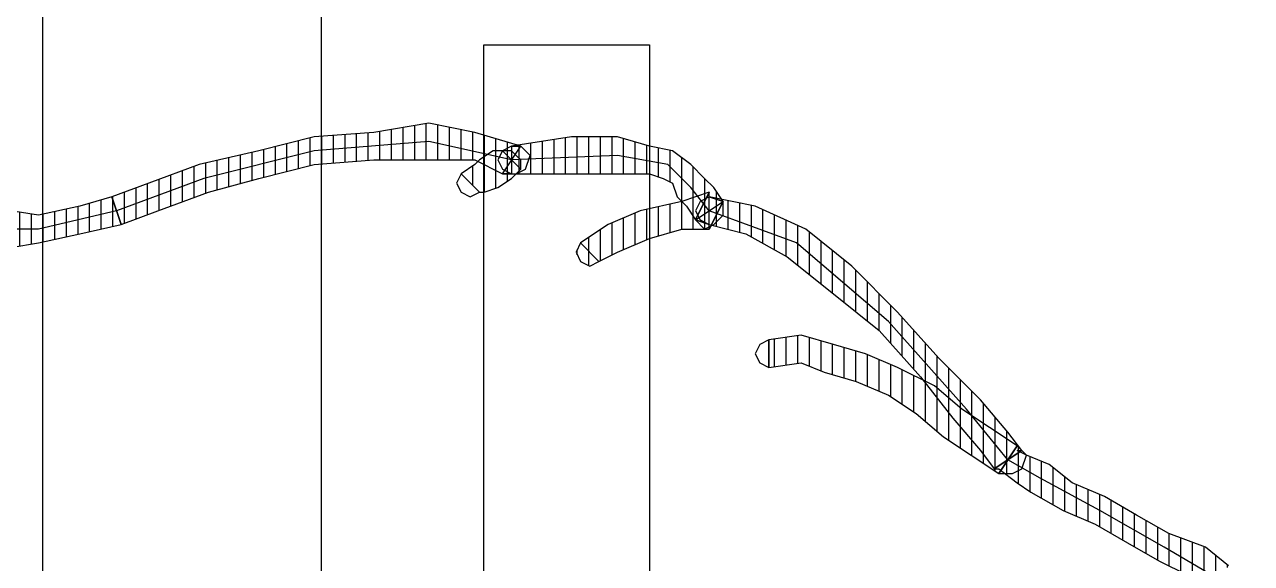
# Model space of a CAD drawing. Header units: millimetres. Extents: x 11489 to 12006, y 36725 to 37730.
# Drawn here: x 11709.4 to 11722.61, y 36963.07 to 36968.87 of the extents above; entities that cross this region are included whole.
import ezdxf

# ---------------------------------------------------------------- set-up
doc = ezdxf.new("R2010")
doc.units = ezdxf.units.MM
doc.layers.add('OC-Mutfak_Ekipman', color=252, linetype='Continuous')
pattern_1 = [(360, (-19413.11011, 29189.02214), (1e-16, 0.125), [25])]

# ---------------------------------------------------------------- blocks, each defined once
blk = doc.blocks.new('A$C40B23311')
for points in [[(44, 10.021), (44, 55.122, 0.414214), (36.551, 62.572), (7.449, 62.572, 0.414214), (0, 55.122), (0, 10.021, 0.414214), (7.449, 2.572), (36.551, 2.572, 0.414214)], [(41, 10.021), (41, 55.122, 0.414214), (36.551, 59.572), (7.449, 59.572, 0.414214), (3, 55.122), (3, 10.021, 0.414214), (7.449, 5.572), (36.551, 5.572, 0.414214)]]:
    blk.add_lwpolyline(points, format="xyb", close=True)
blk.add_lwpolyline([(37.469, 9.281), (39.253, 9.281), (39.253, 15.766), (37.469, 15.766)], close=True)
blk = doc.blocks.new('A$C0b4f8896')
at = {"ltscale": 30}
h = blk.add_hatch(dxfattribs=at)
h.set_pattern_fill('DC_LINES', color=256, scale=0.1, style=0)
h.set_pattern_definition(pattern_1)
edge = h.paths.add_edge_path(flags=0)
edge.add_line((52.406, 16.229), (52.307, 16.129))
edge.add_line((52.307, 16.129), (52.307, 15.882))
edge.add_line((52.307, 15.882), (52.357, 15.585))
edge.add_line((52.357, 15.585), (52.456, 15.14))
edge.add_line((52.456, 15.14), (52.555, 14.694))
edge.add_line((52.555, 14.694), (52.853, 14.793))
edge.add_line((52.853, 14.793), (52.754, 15.14))
edge.add_line((52.754, 15.14), (52.655, 15.585))
edge.add_line((52.655, 15.585), (52.704, 15.882))
edge.add_line((52.704, 15.882), (52.704, 16.129))
edge.add_line((52.704, 16.129), (52.605, 16.03))
edge.add_line((52.605, 16.03), (52.704, 16.129))
edge.add_line((52.704, 16.129), (52.655, 16.277))
edge.add_line((52.655, 16.277), (52.506, 16.327))
edge.add_line((52.506, 16.327), (52.357, 16.277))
edge.add_line((52.357, 16.277), (52.307, 16.129))
h = blk.add_hatch(dxfattribs=at)
h.set_pattern_fill('DC_LINES', color=256, scale=0.1, style=0)
h.set_pattern_definition(pattern_1)
edge = h.paths.add_edge_path(flags=0)
edge.add_line((52.853, 14.793), (52.754, 15.14))
edge.add_line((52.754, 15.14), (52.655, 15.585))
edge.add_line((52.655, 15.585), (52.704, 15.882))
edge.add_line((52.704, 15.882), (52.704, 16.129))
edge.add_line((52.704, 16.129), (52.307, 16.129))
edge.add_line((52.307, 16.129), (52.307, 15.882))
edge.add_line((52.307, 15.882), (52.357, 15.585))
edge.add_line((52.357, 15.585), (52.456, 15.14))
edge.add_line((52.456, 15.14), (52.555, 14.694))
h = blk.add_hatch(dxfattribs=at)
h.set_pattern_fill('DC_LINES', color=256, scale=0.1, style=0)
h.set_pattern_definition(pattern_1)
edge = h.paths.add_edge_path(flags=0)
edge.add_line((52.555, 14.694), (52.704, 14.299))
edge.add_line((52.704, 14.299), (52.903, 13.754))
edge.add_line((52.903, 13.754), (53.052, 13.21))
edge.add_line((53.052, 13.21), (53.201, 12.616))
edge.add_line((53.201, 12.616), (53.251, 11.974))
edge.add_line((53.251, 11.974), (53.251, 11.38))
edge.add_line((53.251, 11.38), (53.251, 10.885))
edge.add_line((53.251, 10.885), (53.102, 10.588))
edge.add_line((53.102, 10.588), (53.4, 10.39))
edge.add_line((53.4, 10.39), (53.549, 10.885))
edge.add_line((53.549, 10.885), (53.648, 11.38))
edge.add_line((53.648, 11.38), (53.549, 11.974))
edge.add_line((53.549, 11.974), (53.499, 12.616))
edge.add_line((53.499, 12.616), (53.35, 13.21))
edge.add_line((53.35, 13.21), (53.201, 13.854))
edge.add_line((53.201, 13.854), (53.002, 14.397))
edge.add_line((53.002, 14.397), (52.853, 14.793))
h = blk.add_hatch(dxfattribs=at)
h.set_pattern_fill('DC_LINES', color=256, scale=0.1, style=0)
h.set_pattern_definition(pattern_1)
edge = h.paths.add_edge_path(flags=0)
edge.add_line((53.4, 10.489), (53.4, 10.39))
edge.add_line((53.4, 10.39), (53.549, 10.885))
edge.add_line((53.549, 10.885), (53.648, 11.38))
edge.add_line((53.648, 11.38), (53.549, 11.974))
edge.add_line((53.549, 11.974), (53.499, 12.616))
edge.add_line((53.499, 12.616), (53.35, 13.21))
edge.add_line((53.35, 13.21), (53.201, 13.854))
edge.add_line((53.201, 13.854), (53.002, 14.397))
edge.add_line((53.002, 14.397), (52.853, 14.793))
edge.add_line((52.853, 14.793), (52.555, 14.694))
edge.add_line((52.555, 14.694), (52.704, 14.299))
edge.add_line((52.704, 14.299), (52.903, 13.754))
edge.add_line((52.903, 13.754), (53.052, 13.21))
edge.add_line((53.052, 13.21), (53.201, 12.616))
edge.add_line((53.201, 12.616), (53.251, 11.974))
edge.add_line((53.251, 11.974), (53.251, 11.38))
edge.add_line((53.251, 11.38), (53.251, 10.885))
edge.add_line((53.251, 10.885), (53.102, 10.588))
edge.add_line((53.102, 10.588), (53.102, 10.489))
edge.add_line((53.102, 10.489), (53.102, 10.588))
edge.add_line((53.102, 10.588), (53.102, 10.439))
edge.add_line((53.102, 10.439), (53.151, 10.341))
edge.add_line((53.151, 10.341), (53.3, 10.291))
edge.add_line((53.3, 10.291), (53.4, 10.39))
h = blk.add_hatch(dxfattribs=at)
h.set_pattern_fill('DC_LINES', color=256, scale=0.1, style=0)
h.set_pattern_definition(pattern_1)
edge = h.paths.add_edge_path(flags=0)
edge.add_line((52.903, 10.835), (52.903, 10.786))
edge.add_line((52.903, 10.786), (52.953, 10.638))
edge.add_line((52.953, 10.638), (53.052, 10.489))
edge.add_line((53.052, 10.489), (53.151, 10.39))
edge.add_line((53.151, 10.39), (53.35, 10.588))
edge.add_line((53.35, 10.588), (53.35, 10.687))
edge.add_line((53.35, 10.687), (53.251, 10.835))
edge.add_line((53.251, 10.835), (53.201, 10.885))
edge.add_line((53.201, 10.885), (53.102, 11.033))
h = blk.add_hatch(dxfattribs=at)
h.set_pattern_fill('DC_LINES', color=256, scale=0.1, style=0)
h.set_pattern_definition(pattern_1)
edge = h.paths.add_edge_path(flags=0)
edge.add_line((53.102, 10.588), (53.102, 10.489))
edge.add_line((53.102, 10.489), (53.102, 9.846))
edge.add_line((53.102, 9.846), (53.102, 9.351))
edge.add_line((53.102, 9.351), (53.102, 9.005))
edge.add_line((53.102, 9.005), (53.052, 8.856))
edge.add_line((53.052, 8.856), (53.002, 8.758))
edge.add_line((53.002, 8.758), (52.853, 8.708))
edge.add_line((52.853, 8.708), (52.754, 8.608))
edge.add_line((52.754, 8.608), (52.605, 8.51))
edge.add_line((52.605, 8.51), (52.804, 8.213))
edge.add_line((52.804, 8.213), (52.953, 8.312))
edge.add_line((52.953, 8.312), (53.052, 8.411))
edge.add_line((53.052, 8.411), (53.201, 8.56))
edge.add_line((53.201, 8.56), (53.35, 8.758))
edge.add_line((53.35, 8.758), (53.4, 9.005))
edge.add_line((53.4, 9.005), (53.499, 9.351))
edge.add_line((53.499, 9.351), (53.499, 9.846))
edge.add_line((53.499, 9.846), (53.4, 10.489))
edge.add_line((53.4, 10.489), (53.4, 10.39))
edge.add_line((53.4, 10.39), (53.4, 10.489))
edge.add_line((53.4, 10.489), (53.35, 10.588))
edge.add_line((53.35, 10.588), (53.251, 10.638))
edge.add_line((53.251, 10.638), (53.151, 10.588))
edge.add_line((53.151, 10.588), (53.102, 10.489))
h = blk.add_hatch(dxfattribs=at)
h.set_pattern_fill('DC_LINES', color=256, scale=0.1, style=0)
h.set_pattern_definition(pattern_1)
edge = h.paths.add_edge_path(flags=0)
edge.add_line((52.506, 8.361), (52.804, 8.213))
edge.add_line((52.804, 8.213), (52.953, 8.312))
edge.add_line((52.953, 8.312), (53.052, 8.411))
edge.add_line((53.052, 8.411), (53.201, 8.56))
edge.add_line((53.201, 8.56), (53.35, 8.758))
edge.add_line((53.35, 8.758), (53.4, 9.005))
edge.add_line((53.4, 9.005), (53.499, 9.351))
edge.add_line((53.499, 9.351), (53.499, 9.846))
edge.add_line((53.499, 9.846), (53.4, 10.489))
edge.add_line((53.4, 10.489), (53.102, 10.489))
edge.add_line((53.102, 10.489), (53.102, 9.846))
edge.add_line((53.102, 9.846), (53.102, 9.351))
edge.add_line((53.102, 9.351), (53.102, 9.005))
edge.add_line((53.102, 9.005), (53.052, 8.856))
edge.add_line((53.052, 8.856), (53.002, 8.758))
edge.add_line((53.002, 8.758), (52.853, 8.708))
edge.add_line((52.853, 8.708), (52.754, 8.608))
edge.add_line((52.754, 8.608), (52.605, 8.51))
edge.add_line((52.605, 8.51), (52.903, 8.361))
edge.add_line((52.903, 8.361), (52.605, 8.51))
edge.add_line((52.605, 8.51), (52.506, 8.411))
edge.add_line((52.506, 8.411), (52.555, 8.312))
edge.add_line((52.555, 8.312), (52.655, 8.213))
edge.add_line((52.655, 8.213), (52.804, 8.213))
h = blk.add_hatch(dxfattribs=at)
h.set_pattern_fill('DC_LINES', color=256, scale=0.1, style=0)
h.set_pattern_definition(pattern_1)
edge = h.paths.add_edge_path(flags=0)
edge.add_line((52.357, 9.747), (52.257, 9.796))
edge.add_line((52.257, 9.796), (52.158, 9.747))
edge.add_line((52.158, 9.747), (52.108, 9.647))
edge.add_line((52.108, 9.647), (52.158, 9.549))
h = blk.add_hatch(dxfattribs=at)
h.set_pattern_fill('DC_LINES', color=256, scale=0.1, style=0)
h.set_pattern_definition(pattern_1)
edge = h.paths.add_edge_path(flags=0)
edge.add_line((52.158, 9.549), (52.257, 9.351))
edge.add_line((52.257, 9.351), (52.406, 9.005))
edge.add_line((52.406, 9.005), (52.506, 8.658))
edge.add_line((52.506, 8.658), (52.506, 8.361))
edge.add_line((52.506, 8.361), (52.903, 8.361))
edge.add_line((52.903, 8.361), (52.804, 8.658))
edge.add_line((52.804, 8.658), (52.704, 9.104))
edge.add_line((52.704, 9.104), (52.555, 9.45))
edge.add_line((52.555, 9.45), (52.357, 9.747))
h = blk.add_hatch(dxfattribs=at)
h.set_pattern_fill('DC_LINES', color=256, scale=0.1, style=0)
h.set_pattern_definition(pattern_1)
edge = h.paths.add_edge_path(flags=0)
edge.add_line((52.605, 8.51), (52.555, 8.361))
edge.add_line((52.555, 8.361), (52.456, 7.966))
edge.add_line((52.456, 7.966), (52.208, 7.521))
edge.add_line((52.208, 7.521), (51.81, 7.025))
edge.add_line((51.81, 7.025), (51.413, 6.531))
edge.add_line((51.413, 6.531), (50.916, 6.086))
edge.add_line((50.916, 6.086), (50.469, 5.739))
edge.add_line((50.469, 5.739), (50.121, 5.442))
edge.add_line((50.121, 5.442), (49.923, 5.294))
edge.add_line((49.923, 5.294), (50.121, 4.997))
edge.add_line((50.121, 4.997), (50.32, 5.146))
edge.add_line((50.32, 5.146), (50.668, 5.442))
edge.add_line((50.668, 5.442), (51.115, 5.888))
edge.add_line((51.115, 5.888), (51.612, 6.333))
edge.add_line((51.612, 6.333), (52.108, 6.828))
edge.add_line((52.108, 6.828), (52.506, 7.322))
edge.add_line((52.506, 7.322), (52.754, 7.867))
edge.add_line((52.754, 7.867), (52.853, 8.361))
edge.add_line((52.853, 8.361), (52.804, 8.213))
edge.add_line((52.804, 8.213), (52.853, 8.361))
edge.add_line((52.853, 8.361), (52.804, 8.46))
edge.add_line((52.804, 8.46), (52.704, 8.51))
edge.add_line((52.704, 8.51), (52.605, 8.46))
edge.add_line((52.605, 8.46), (52.555, 8.361))
h = blk.add_hatch(dxfattribs=at)
h.set_pattern_fill('DC_LINES', color=256, scale=0.1, style=0)
h.set_pattern_definition(pattern_1)
edge = h.paths.add_edge_path(flags=0)
edge.add_line((51.015, 7.719), (51.065, 7.372))
edge.add_line((51.065, 7.372), (50.966, 7.125))
edge.add_line((50.966, 7.125), (50.866, 6.778))
edge.add_line((50.866, 6.778), (50.717, 6.432))
edge.add_line((50.717, 6.432), (50.519, 6.135))
edge.add_line((50.519, 6.135), (50.27, 5.838))
edge.add_line((50.27, 5.838), (50.072, 5.541))
edge.add_line((50.072, 5.541), (49.873, 5.244))
edge.add_line((49.873, 5.244), (50.171, 5.047))
edge.add_line((50.171, 5.047), (50.37, 5.344))
edge.add_line((50.37, 5.344), (50.568, 5.641))
edge.add_line((50.568, 5.641), (50.817, 5.938))
edge.add_line((50.817, 5.938), (51.015, 6.333))
edge.add_line((51.015, 6.333), (51.164, 6.68))
edge.add_line((51.164, 6.68), (51.264, 7.025))
edge.add_line((51.264, 7.025), (51.363, 7.372))
edge.add_line((51.363, 7.372), (51.313, 7.719))
h = blk.add_hatch(dxfattribs=at)
h.set_pattern_fill('DC_LINES', color=256, scale=0.1, style=0)
h.set_pattern_definition(pattern_1)
edge = h.paths.add_edge_path(flags=0)
edge.add_line((49.923, 5.294), (49.923, 5.244))
edge.add_line((49.923, 5.244), (49.774, 5.047))
edge.add_line((49.774, 5.047), (49.674, 4.898))
edge.add_line((49.674, 4.898), (49.476, 4.552))
edge.add_line((49.476, 4.552), (49.327, 4.206))
edge.add_line((49.327, 4.206), (49.128, 3.859))
edge.add_line((49.128, 3.859), (48.929, 3.513))
edge.add_line((48.929, 3.513), (48.78, 3.216))
edge.add_line((48.78, 3.216), (48.581, 2.969))
edge.add_line((48.581, 2.969), (48.879, 2.771))
edge.add_line((48.879, 2.771), (49.078, 3.019))
edge.add_line((49.078, 3.019), (49.227, 3.414))
edge.add_line((49.227, 3.414), (49.426, 3.761))
edge.add_line((49.426, 3.761), (49.625, 4.106))
edge.add_line((49.625, 4.106), (49.774, 4.453))
edge.add_line((49.774, 4.453), (49.972, 4.7))
edge.add_line((49.972, 4.7), (50.072, 4.947))
edge.add_line((50.072, 4.947), (50.121, 5.047))
edge.add_line((50.121, 5.047), (50.121, 4.997))
for p, q in [((52.506, 15.585), (52.506, 16.129)), ((52.307, 15.882), (52.357, 15.585)), ((52.307, 15.882), (52.357, 15.585)), ((52.655, 15.585), (52.704, 15.882)), ((52.655, 15.585), (52.704, 15.882)), ((52.357, 15.585), (52.456, 15.14)), ((52.357, 15.585), (52.456, 15.14)), ((52.704, 14.744), (52.506, 15.585)), ((52.754, 15.14), (52.655, 15.585)), ((52.754, 15.14), (52.655, 15.585)), ((52.456, 15.14), (52.555, 14.694)), ((52.456, 15.14), (52.555, 14.694)), ((52.853, 14.793), (52.754, 15.14)), ((52.853, 14.793), (52.754, 15.14)), ((52.853, 14.793), (52.555, 14.694)), ((52.853, 14.793), (52.555, 14.694)), ((52.555, 14.694), (52.853, 14.793)), ((52.555, 14.694), (52.853, 14.793)), ((52.555, 14.694), (52.555, 14.694)), ((52.555, 14.694), (52.704, 14.299)), ((52.555, 14.694), (52.555, 14.694)), ((52.555, 14.694), (52.704, 14.299)), ((52.555, 14.694), (52.555, 14.694)), ((53.052, 13.804), (52.704, 14.744)), ((53.002, 14.397), (52.853, 14.793)), ((52.853, 14.793), (52.853, 14.793)), ((53.002, 14.397), (52.853, 14.793)), ((52.853, 14.793), (52.853, 14.793)), ((52.853, 14.793), (52.853, 14.793)), ((52.704, 14.299), (52.903, 13.754)), ((52.704, 14.299), (52.903, 13.754)), ((53.201, 13.854), (53.002, 14.397)), ((53.201, 13.854), (53.002, 14.397)), ((52.903, 13.754), (53.052, 13.21)), ((52.903, 13.754), (53.052, 13.21)), ((53.35, 12.616), (53.052, 13.804)), ((53.35, 13.21), (53.201, 13.854)), ((53.35, 13.21), (53.201, 13.854)), ((53.052, 13.21), (53.201, 12.616)), ((53.052, 13.21), (53.201, 12.616)), ((53.499, 12.616), (53.35, 13.21)), ((53.499, 12.616), (53.35, 13.21)), ((53.201, 12.616), (53.251, 11.974)), ((53.201, 12.616), (53.251, 11.974)), ((53.449, 11.38), (53.35, 12.616)), ((53.549, 11.974), (53.499, 12.616)), ((53.549, 11.974), (53.499, 12.616)), ((53.251, 11.974), (53.251, 11.38)), ((53.251, 11.974), (53.251, 11.38)), ((53.648, 11.38), (53.549, 11.974)), ((53.648, 11.38), (53.549, 11.974)), ((53.251, 10.489), (53.449, 11.38)), ((53.251, 11.38), (53.251, 10.885)), ((53.251, 11.38), (53.251, 10.885)), ((53.549, 10.885), (53.648, 11.38)), ((53.549, 10.885), (53.648, 11.38)), ((52.903, 11.033), (52.853, 10.935)), ((53.002, 11.083), (52.903, 11.033)), ((53.102, 11.033), (52.903, 10.835)), ((52.903, 10.835), (53.102, 11.033)), ((53.102, 11.033), (53.002, 11.083)), ((53.201, 10.885), (53.102, 11.033)), ((53.102, 11.033), (53.102, 11.033)), ((52.853, 10.935), (52.903, 10.835)), ((52.903, 10.835), (52.903, 10.786)), ((52.903, 10.835), (52.903, 10.835)), ((53.251, 10.885), (53.102, 10.588)), ((53.251, 10.885), (53.102, 10.588)), ((53.251, 10.835), (53.201, 10.885)), ((53.35, 10.687), (53.251, 10.835)), ((53.4, 10.39), (53.549, 10.885)), ((53.4, 10.39), (53.549, 10.885)), ((52.903, 10.786), (52.953, 10.638)), ((52.953, 10.638), (53.052, 10.489)), ((53.102, 10.588), (53.102, 10.489)), ((53.151, 10.588), (53.102, 10.489)), ((53.102, 10.489), (53.102, 10.588)), ((53.102, 10.588), (53.102, 10.588)), ((53.102, 10.588), (53.4, 10.39)), ((53.102, 10.588), (53.102, 10.489)), ((53.102, 10.489), (53.102, 10.588)), ((53.102, 10.588), (53.102, 10.439)), ((53.251, 10.638), (53.151, 10.588)), ((53.35, 10.588), (53.151, 10.39)), ((53.151, 10.39), (53.35, 10.588)), ((53.35, 10.588), (53.251, 10.638)), ((53.35, 10.588), (53.35, 10.687)), ((53.4, 10.489), (53.35, 10.588)), ((53.35, 10.489), (53.35, 10.588)), ((53.052, 10.489), (53.151, 10.39)), ((53.102, 10.489), (53.102, 9.846)), ((53.4, 10.489), (53.102, 10.489)), ((53.102, 10.489), (53.102, 9.846)), ((53.102, 10.439), (53.151, 10.341)), ((53.3, 9.351), (53.251, 10.489)), ((53.251, 10.39), (53.3, 10.439)), ((53.3, 10.439), (53.35, 10.489)), ((53.499, 9.846), (53.4, 10.489)), ((53.4, 10.489), (53.4, 10.39)), ((53.4, 10.39), (53.4, 10.489)), ((53.499, 9.846), (53.4, 10.489)), ((53.4, 10.489), (53.4, 10.39)), ((53.4, 10.39), (53.4, 10.489)), ((53.4, 10.489), (53.4, 10.489)), ((53.151, 10.39), (53.251, 10.39)), ((53.151, 10.39), (53.151, 10.39)), ((53.151, 10.341), (53.3, 10.291)), ((53.3, 10.291), (53.4, 10.39)), ((52.257, 9.796), (52.158, 9.747)), ((52.357, 9.747), (52.257, 9.796)), ((53.102, 9.846), (53.102, 9.351)), ((53.102, 9.846), (53.102, 9.351)), ((53.499, 9.351), (53.499, 9.846)), ((53.499, 9.351), (53.499, 9.846)), ((52.158, 9.747), (52.108, 9.647)), ((52.108, 9.647), (52.158, 9.549)), ((52.357, 9.747), (52.158, 9.549)), ((52.158, 9.549), (52.357, 9.747)), ((52.555, 9.45), (52.357, 9.747)), ((52.357, 9.747), (52.357, 9.747)), ((52.158, 9.549), (52.257, 9.351)), ((52.158, 9.549), (52.158, 9.549)), ((52.704, 9.104), (52.555, 9.45)), ((52.257, 9.351), (52.406, 9.005)), ((53.102, 9.351), (53.102, 9.005)), ((53.102, 9.351), (53.102, 9.005)), ((53.201, 8.807), (53.3, 9.351)), ((53.4, 9.005), (53.499, 9.351)), ((53.4, 9.005), (53.499, 9.351)), ((52.406, 9.005), (52.506, 8.658)), ((52.804, 8.658), (52.704, 9.104)), ((53.102, 9.005), (53.052, 8.856)), ((53.102, 9.005), (53.052, 8.856)), ((53.35, 8.758), (53.4, 9.005)), ((53.35, 8.758), (53.4, 9.005)), ((53.052, 8.856), (53.002, 8.758)), ((53.052, 8.856), (53.002, 8.758)), ((53.002, 8.758), (52.853, 8.708)), ((53.002, 8.758), (52.853, 8.708)), ((52.953, 8.56), (53.201, 8.807)), ((53.201, 8.56), (53.35, 8.758)), ((53.201, 8.56), (53.35, 8.758)), ((52.506, 8.658), (52.506, 8.361)), ((52.754, 8.608), (52.605, 8.51)), ((52.754, 8.608), (52.605, 8.51)), ((52.853, 8.708), (52.754, 8.608)), ((52.853, 8.708), (52.754, 8.608)), ((52.903, 8.361), (52.804, 8.658)), ((52.605, 8.51), (52.506, 8.411)), ((52.605, 8.51), (52.555, 8.361)), ((52.555, 8.361), (52.605, 8.51)), ((52.605, 8.46), (52.555, 8.361)), ((52.605, 8.51), (52.804, 8.213)), ((52.605, 8.51), (52.903, 8.361)), ((52.903, 8.361), (52.605, 8.51)), ((52.704, 8.51), (52.605, 8.46)), ((52.605, 8.51), (52.605, 8.51)), ((52.704, 8.361), (52.953, 8.56)), ((52.804, 8.46), (52.704, 8.51)), ((52.853, 8.361), (52.804, 8.46)), ((53.052, 8.411), (53.201, 8.56)), ((53.052, 8.411), (53.201, 8.56)), ((52.357, 7.422), (52.704, 8.361)), ((52.555, 8.361), (52.456, 7.966)), ((52.506, 8.411), (52.555, 8.312)), ((52.506, 8.361), (52.804, 8.213)), ((52.804, 8.213), (52.506, 8.361)), ((52.506, 8.361), (52.506, 8.361)), ((52.506, 8.361), (52.903, 8.361)), ((52.754, 7.867), (52.853, 8.361)), ((52.853, 8.361), (52.804, 8.213)), ((52.804, 8.213), (52.853, 8.361)), ((52.953, 8.312), (53.052, 8.411)), ((52.953, 8.312), (53.052, 8.411)), ((52.555, 8.312), (52.655, 8.213)), ((52.655, 8.213), (52.804, 8.213)), ((52.804, 8.213), (52.953, 8.312)), ((52.804, 8.213), (52.953, 8.312)), ((52.456, 7.966), (52.208, 7.521)), ((51.065, 7.817), (51.015, 7.719)), ((51.164, 7.867), (51.065, 7.817)), ((51.264, 7.817), (51.164, 7.867)), ((51.313, 7.719), (51.264, 7.817)), ((52.506, 7.322), (52.754, 7.867)), ((51.015, 7.719), (51.313, 7.719)), ((51.015, 7.719), (51.065, 7.372)), ((51.313, 7.719), (51.015, 7.719)), ((51.015, 7.719), (51.015, 7.719)), ((51.313, 7.719), (51.313, 7.719)), ((51.363, 7.372), (51.313, 7.719)), ((51.512, 6.432), (52.357, 7.422)), ((52.208, 7.521), (51.81, 7.025)), ((51.065, 7.372), (50.966, 7.125)), ((51.264, 7.025), (51.363, 7.372)), ((52.108, 6.828), (52.506, 7.322)), ((50.966, 7.125), (50.866, 6.778)), ((51.164, 6.68), (51.264, 7.025)), ((51.81, 7.025), (51.413, 6.531)), ((50.866, 6.778), (50.717, 6.432)), ((51.612, 6.333), (52.108, 6.828)), ((51.015, 6.333), (51.164, 6.68)), ((51.413, 6.531), (50.916, 6.086)), ((50.717, 6.432), (50.519, 6.135)), ((50.568, 5.591), (51.512, 6.432)), ((50.817, 5.938), (51.015, 6.333)), ((51.115, 5.888), (51.612, 6.333)), ((50.519, 6.135), (50.27, 5.838)), ((50.916, 6.086), (50.469, 5.739)), ((50.27, 5.838), (50.072, 5.541)), ((50.568, 5.641), (50.817, 5.938)), ((50.668, 5.442), (51.115, 5.888)), ((50.469, 5.739), (50.121, 5.442)), ((50.022, 5.146), (50.568, 5.591)), ((50.37, 5.344), (50.568, 5.641)), ((50.072, 5.541), (49.873, 5.244)), ((50.121, 5.442), (49.923, 5.294)), ((50.32, 5.146), (50.668, 5.442)), ((49.923, 5.294), (50.121, 4.997)), ((49.923, 5.294), (49.923, 5.244)), ((50.121, 4.997), (49.923, 5.294)), ((49.923, 5.294), (49.923, 5.294)), ((50.171, 5.047), (50.37, 5.344)), ((49.923, 5.244), (49.774, 5.047)), ((49.873, 5.244), (50.171, 5.047)), ((49.873, 5.244), (49.873, 5.096)), ((50.171, 5.047), (49.873, 5.244)), ((49.873, 5.244), (49.873, 5.244)), ((49.774, 5.047), (49.674, 4.898)), ((49.823, 4.799), (50.022, 5.146)), ((49.873, 5.096), (49.923, 4.997)), ((50.072, 4.947), (50.121, 5.047)), ((50.072, 4.947), (50.171, 5.047)), ((50.121, 4.997), (50.32, 5.146)), ((50.121, 5.047), (50.121, 4.997)), ((49.674, 4.898), (49.476, 4.552)), ((49.923, 4.997), (50.072, 4.947)), ((49.972, 4.7), (50.072, 4.947)), ((49.476, 4.156), (49.823, 4.799)), ((49.774, 4.453), (49.972, 4.7)), ((49.476, 4.552), (49.327, 4.206)), ((49.625, 4.106), (49.774, 4.453)), ((49.078, 3.464), (49.476, 4.156)), ((49.327, 4.206), (49.128, 3.859)), ((49.426, 3.761), (49.625, 4.106)), ((49.128, 3.859), (48.929, 3.513)), ((49.227, 3.414), (49.426, 3.761)), ((48.73, 2.87), (49.078, 3.464)), ((48.929, 3.513), (48.78, 3.216)), ((49.078, 3.019), (49.227, 3.414)), ((48.879, 2.771), (49.078, 3.019))]:
    blk.add_line(p, q, dxfattribs=at)

msp = doc.modelspace()

# ---------------------------------------------------------------- block references
at = {"xscale": -1}
msp.add_blockref('A$C40B23311', (11753.601, 36952.89), dxfattribs=at)
at = {"layer": 'OC-Mutfak_Ekipman', "linetype": 'Continuous', "rotation": 89.99999999999999}
msp.add_blockref('A$C0b4f8896', (11725.136, 36914.163), dxfattribs=at)

doc.saveas('drawing.dxf')
